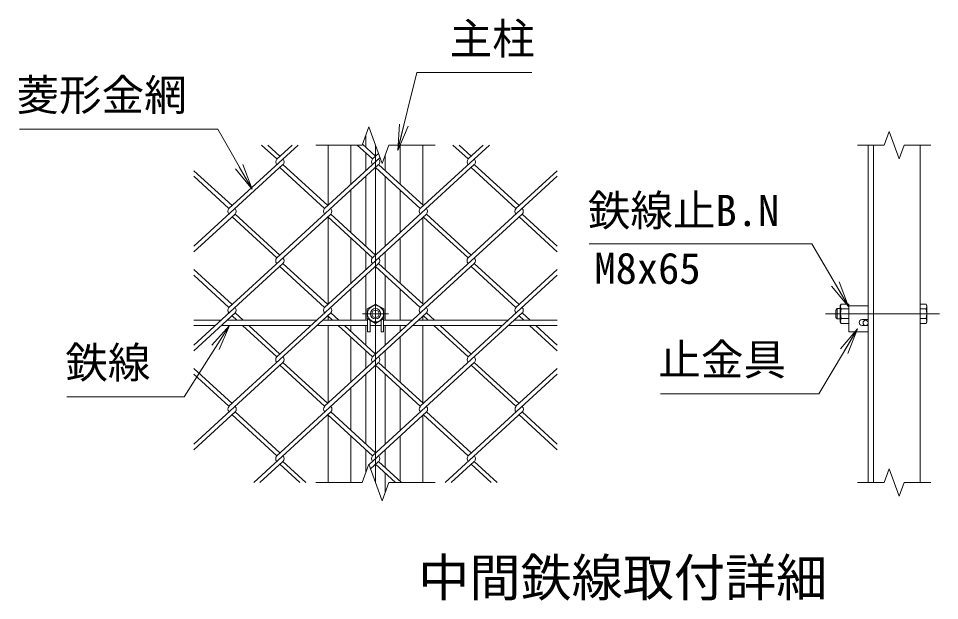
# Model space of a CAD drawing. Units: millimetres, scale not verified. Extents: x -4200 to 4200, y -2970 to 2970.
# Drawn here: x 739 to 2158, y -928 to -31 of the extents above; entities that cross this region are included whole.
import ezdxf
from ezdxf.enums import TextEntityAlignment as Align

# ---------------------------------------------------------------- set-up
doc = ezdxf.new("R2010")
doc.units = ezdxf.units.MM
doc.header["$LTSCALE"] = 20
doc.linetypes.add('USER1', pattern=[50.8, 31.75, -6.35, 6.35, -6.35])
for name, color, linetype, lineweight in [('0-0_D-STR1', 1, 'Continuous', 18), ('0-1_D-BMK', 2, 'USER1', 13), ('0-2_D-STR-DIM', 7, 'Continuous', 9), ('0-3_D-STR3', 3, 'Continuous', 13), ('0-7_D-STR-TXT', 7, 'Continuous', 9), ('0-8_0', 7, 'Continuous', 9), ('0-A_D-STR2', 7, 'Continuous', 9)]:
    doc.layers.add(name, color=color, linetype=linetype, lineweight=lineweight)
doc.layers.add('0-9_D-TTL-TXT', color=7, linetype='Continuous')
doc.styles.add('ＭＳ ゴシック', font='')
doc.styles.get('ＭＳ ゴシック').set_extended_font_data('MS Gothic')

# ---------------------------------------------------------------- blocks, each defined once
blk = doc.blocks.new('_Open')
at = {"layer": '0-8_0'}
blk.add_line((-20, 3.33), (0, 0), dxfattribs=at)
blk.add_lwpolyline([(-20, -3.33), (0, 0), (-20, 0)], dxfattribs=at)

msp = doc.modelspace()

# ---------------------------------------------------------------- linework, layer by layer
at = {"layer": '0-0_D-STR1'}
for p, q in [((1273.93, -211.21), (1273.93, -229.72)), ((1215.93, -319.03), (1215.93, -226.38)), ((1250.93, -286.96), (1250.93, -226.38)), ((1326.93, -286.96), (1326.93, -226.38)), ((1361.93, -319.03), (1361.93, -226.38)), ((2048.25, -746.38), (2048.25, -226.38)), ((2056.25, -746.38), (2056.25, -226.38)), ((2128.25, -746.38), (2128.25, -226.38)), ((1273.93, -238.4), (1273.93, -265.89)), ((1303.93, -241.55), (1303.93, -265.89)), ((1273.93, -274.57), (1273.93, -382.2)), ((1303.93, -274.57), (1303.93, -382.2)), ((1250.93, -361.12), (1250.93, -295.64)), ((1326.93, -361.12), (1326.93, -295.64)), ((1215.93, -471.51), (1215.93, -337.73)), ((1361.93, -471.51), (1361.93, -337.73)), ((1250.93, -439.44), (1250.93, -369.8)), ((1326.93, -439.44), (1326.93, -369.8)), ((1273.93, -390.88), (1273.93, -418.37)), ((1303.93, -390.88), (1303.93, -418.37)), ((1273.93, -427.05), (1273.93, -496.38)), ((1303.93, -427.05), (1303.93, -496.38)), ((1250.93, -496.38), (1250.93, -448.12)), ((1326.93, -496.38), (1326.93, -448.12)), ((1215.93, -496.38), (1215.93, -490.21)), ((1361.93, -496.38), (1361.93, -490.21)), ((1215.93, -623.99), (1215.93, -504.38)), ((1250.93, -513.6), (1250.93, -504.38)), ((1273.93, -504.38), (1273.93, -534.67)), ((1303.93, -504.38), (1303.93, -534.67)), ((1326.93, -513.6), (1326.93, -504.38)), ((1361.93, -623.99), (1361.93, -504.38)), ((1250.93, -591.92), (1250.93, -522.28)), ((1326.93, -591.92), (1326.93, -522.28)), ((1273.93, -543.35), (1273.93, -570.84)), ((1303.93, -543.35), (1303.93, -570.84)), ((1273.93, -579.53), (1273.93, -687.15)), ((1303.93, -579.53), (1303.93, -687.15)), ((1250.93, -666.08), (1250.93, -600.6)), ((1326.93, -666.08), (1326.93, -600.6)), ((1215.93, -746.38), (1215.93, -642.69)), ((1361.93, -746.38), (1361.93, -642.69)), ((1250.93, -746.38), (1250.93, -674.76)), ((1326.93, -744.4), (1326.93, -674.76)), ((1273.93, -695.83), (1273.93, -731.21)), ((1303.93, -695.83), (1303.93, -723.32)), ((1303.93, -732), (1303.93, -761.55))]:
    msp.add_line(p, q, dxfattribs=at)
at = {"layer": '0-1_D-BMK'}
for p, q in [((1288.93, -226.38), (1288.93, -746.38)), ((1308.93, -486.38), (1268.93, -486.38)), ((1982.25, -486.38), (2158.25, -486.38))]:
    msp.add_line(p, q, dxfattribs=at)
at = {"layer": '0-2_D-STR-DIM'}
for p, q in [((1268.41, -226.38), (1196.93, -226.38)), ((1380.93, -226.38), (1309.46, -226.38)), ((2031.75, -226.38), (2072.85, -226.38)), ((2103.64, -226.38), (2144.75, -226.38)), ((1268.41, -746.38), (1196.93, -746.38)), ((1380.93, -746.38), (1309.46, -746.38)), ((2031.75, -746.38), (2072.85, -746.38)), ((2103.64, -746.38), (2144.75, -746.38))]:
    msp.add_line(p, q, dxfattribs=at)
for points in [[(1268.41, -226.38), (1278.67, -198.19), (1299.2, -254.57), (1309.46, -226.38)], [(2103.64, -226.38), (2095.94, -247.52), (2080.55, -205.23), (2072.85, -226.38)], [(1268.41, -746.38), (1278.67, -718.19), (1299.2, -774.57), (1309.46, -746.38)], [(2103.64, -746.38), (2095.94, -767.52), (2080.55, -725.23), (2072.85, -746.38)]]:
    msp.add_lwpolyline(points, dxfattribs=at)
at = {"layer": '0-3_D-STR3'}
for p, q in [((1288.93, -471.37), (1275.93, -478.87)), ((1275.93, -478.87), (1275.93, -493.88)), ((1301.93, -478.87), (1288.93, -471.37)), ((1301.93, -493.88), (1301.93, -478.87)), ((2000.65, -478.38), (1998.25, -480.78)), ((1998.25, -480.78), (1998.25, -491.98)), ((2000.65, -478.38), (2000.65, -494.38)), ((2005.25, -478.38), (2000.65, -478.38)), ((2006.7, -471.37), (2005.25, -473.88)), ((2005.25, -498.88), (2005.25, -473.88)), ((2018.25, -471.37), (2006.7, -471.37)), ((2018.25, -478.87), (2006.7, -478.87)), ((2018.25, -501.39), (2018.25, -471.37)), ((2018.25, -474.38), (2048.25, -474.38)), ((2018.25, -474.38), (2018.25, -514.38)), ((2128.25, -471.37), (2137.45, -471.37)), ((2128.25, -471.37), (2128.25, -501.39)), ((2128.25, -478.87), (2137.45, -478.87)), ((2138.85, -473.78), (2137.45, -471.37)), ((2138.85, -473.78), (2138.85, -498.98)), ((1050.82, -496.38), (1008.93, -496.38)), ((1198.27, -496.38), (1060.29, -496.38)), ((1276.43, -496.38), (1207.75, -496.38)), ((1275.93, -493.88), (1288.93, -501.39)), ((1276.43, -494.17), (1276.43, -514.38)), ((1280.43, -496.48), (1280.43, -514.38)), ((1288.93, -501.39), (1301.93, -493.88)), ((1297.43, -496.48), (1297.43, -514.38)), ((1301.43, -494.17), (1301.43, -514.38)), ((1345.73, -496.38), (1301.43, -496.38)), ((1493.18, -496.38), (1355.2, -496.38)), ((1568.93, -496.38), (1502.66, -496.38)), ((2000.65, -494.38), (1998.25, -491.98)), ((2005.25, -494.38), (2000.65, -494.38)), ((2018.25, -493.88), (2006.7, -493.88)), ((2038.75, -495.38), (2048.25, -495.38)), ((2128.25, -493.88), (2137.45, -493.88)), ((1042.09, -504.38), (1008.93, -504.38)), ((1189.54, -504.38), (1051.56, -504.38)), ((1276.43, -504.38), (1199.02, -504.38)), ((1297.43, -504.38), (1280.43, -504.38)), ((1337, -504.38), (1301.43, -504.38)), ((1484.45, -504.38), (1346.47, -504.38)), ((1568.93, -504.38), (1493.93, -504.38)), ((2006.7, -501.39), (2005.25, -498.88)), ((2018.25, -501.39), (2006.7, -501.39)), ((2038.75, -504.38), (2048.25, -504.38)), ((2048.25, -504.38), (2048.25, -514.38)), ((2128.25, -501.39), (2137.45, -501.39)), ((2138.85, -498.98), (2137.45, -501.39)), ((1276.43, -514.38), (1280.43, -514.38)), ((1297.43, -514.38), (1301.43, -514.38)), ((2018.25, -514.38), (2048.25, -514.38))]:
    msp.add_line(p, q, dxfattribs=at)
for centre, radius in [((1288.93, -486.38), 12.5), ((1288.93, -486.38), 8), ((1288.93, -486.38), 5.6), ((2044.25, -500.38), 4)]:
    msp.add_circle(centre, radius, dxfattribs=at)
for centre, radius, start, end in [((2030.37, -486.38), 24.84, 162.4121, 197.5879), ((2012.18, -475.12), 6.64, 145.61586, 214.38414), ((2131.97, -475.12), 6.64, 325.61585, 34.38415), ((2113.78, -486.38), 24.84, 342.4121, 17.5879), ((2012.18, -497.64), 6.64, 145.61584, 214.38415), ((2038.75, -499.88), 4.5, 90, 270), ((2131.97, -497.64), 6.64, 325.61585, 34.38415)]:
    msp.add_arc(centre, radius, start, end, dxfattribs=at)
at = {"layer": '0-7_D-STR-TXT'}
for points in [[(1529.65, -114.5), (1352.33, -114.5), (1323.53, -232.54)], [(740.39, -201.77), (1045.88, -201.77), (1097.57, -292.71)], [(1618.4, -378.45), (1961.2, -378.45), (2016.82, -473.35)], [(813.12, -614.35), (993.99, -614.35), (1062.89, -506.06)], [(1728.1, -609.69), (1971.92, -609.69), (2030.8, -511.49)]]:
    msp.add_lwpolyline(points, dxfattribs=at)
at = {"layer": '0-A_D-STR2'}
for p, q in [((1169.6, -226.38), (1063.01, -324.04)), ((1136.74, -247.8), (1113.36, -226.38)), ((1141.48, -243.46), (1122.84, -226.38)), ((1160.36, -226.38), (1136.86, -247.91)), ((1284.2, -247.8), (1260.82, -226.38)), ((1288.93, -243.46), (1268.88, -225.09)), ((1464.51, -226.38), (1357.93, -324.04)), ((1431.65, -247.8), (1408.27, -226.38)), ((1436.39, -243.46), (1417.75, -226.38)), ((1455.03, -226.38), (1431.65, -247.8)), ((1293.6, -239.19), (1284.2, -247.8)), ((1295.97, -245.7), (1210.47, -324.04)), ((1146.22, -256.48), (1008.93, -382.28)), ((1067.75, -319.7), (1008.93, -265.8)), ((1293.67, -256.48), (1136.74, -400.28)), ((1210.47, -324.04), (1141.48, -260.82)), ((1215.21, -319.7), (1146.22, -256.48)), ((1441.13, -256.48), (1284.2, -400.28)), ((1357.93, -324.04), (1288.93, -260.82)), ((1362.66, -319.7), (1293.67, -256.48)), ((1505.38, -324.04), (1436.39, -260.82)), ((1510.12, -319.7), (1441.13, -256.48)), ((1568.93, -265.8), (1505.38, -324.04)), ((1063.01, -324.04), (1008.93, -274.49)), ((1568.93, -274.49), (1431.65, -400.28)), ((1072.49, -332.72), (1008.93, -390.96)), ((1219.94, -332.72), (1063.01, -476.52)), ((1136.74, -400.28), (1067.75, -337.06)), ((1141.48, -395.94), (1072.49, -332.72)), ((1367.4, -332.72), (1210.47, -476.52)), ((1284.2, -400.28), (1215.21, -337.06)), ((1288.93, -395.94), (1219.94, -332.72)), ((1514.85, -332.72), (1357.93, -476.52)), ((1431.65, -400.28), (1363.08, -337.44)), ((1436.39, -395.94), (1367.4, -332.72)), ((1568.93, -390.96), (1510.12, -337.06)), ((1568.93, -382.28), (1514.85, -332.72)), ((1146.22, -408.96), (1008.93, -534.76)), ((1293.67, -408.96), (1136.74, -552.76)), ((1215.21, -472.18), (1146.22, -408.96)), ((1441.13, -408.96), (1284.2, -552.76)), ((1362.66, -472.18), (1293.67, -408.96)), ((1510.12, -472.18), (1441.13, -408.96)), ((1067.75, -472.18), (1008.93, -418.28)), ((1210.47, -476.52), (1141.48, -413.3)), ((1357.93, -476.52), (1288.93, -413.3)), ((1505.38, -476.52), (1436.39, -413.3)), ((1568.93, -418.28), (1505.38, -476.52)), ((1063.01, -476.52), (1008.93, -426.96)), ((1568.93, -426.96), (1431.65, -552.76)), ((1072.49, -485.2), (1008.93, -543.44)), ((1219.94, -485.2), (1063.01, -629)), ((1075.21, -496.38), (1067.75, -489.54)), ((1084.68, -496.38), (1072.49, -485.2)), ((1367.4, -485.2), (1210.47, -629)), ((1222.67, -496.38), (1215.21, -489.54)), ((1232.14, -496.38), (1219.94, -485.2)), ((1514.85, -485.2), (1357.93, -629)), ((1370.12, -496.38), (1362.66, -489.54)), ((1379.6, -496.38), (1367.4, -485.2)), ((1517.58, -496.38), (1510.12, -489.54)), ((1527.05, -496.38), (1514.85, -485.2)), ((1136.74, -552.76), (1083.94, -504.38)), ((1141.48, -548.42), (1093.42, -504.38)), ((1284.2, -552.76), (1231.4, -504.38)), ((1288.93, -548.42), (1240.87, -504.38)), ((1431.65, -552.76), (1378.85, -504.38)), ((1436.39, -548.42), (1388.33, -504.38)), ((1568.93, -543.44), (1526.31, -504.38)), ((1568.93, -534.76), (1535.78, -504.38)), ((1146.22, -561.44), (1008.93, -687.24)), ((1293.67, -561.44), (1136.74, -705.24)), ((1210.47, -629), (1141.48, -565.78)), ((1215.21, -624.66), (1146.22, -561.44)), ((1441.13, -561.44), (1284.2, -705.24)), ((1357.93, -629), (1288.93, -565.78)), ((1362.66, -624.66), (1293.67, -561.44)), ((1505.38, -629), (1436.39, -565.78)), ((1510.12, -624.66), (1441.13, -561.44)), ((1067.75, -624.66), (1008.93, -570.76)), ((1063.01, -629), (1008.93, -579.44)), ((1568.93, -579.44), (1431.65, -705.24)), ((1568.93, -570.76), (1505.38, -629)), ((1072.49, -637.68), (1008.93, -695.92)), ((1141.48, -700.9), (1072.49, -637.68)), ((1219.94, -637.68), (1101.32, -746.38)), ((1288.93, -700.9), (1219.94, -637.68)), ((1367.4, -637.68), (1278.89, -718.78)), ((1436.39, -700.9), (1367.4, -637.68)), ((1514.85, -637.68), (1396.23, -746.38)), ((1568.93, -687.24), (1514.85, -637.68)), ((1136.74, -705.24), (1067.75, -642.02)), ((1284.2, -705.24), (1215.21, -642.02)), ((1431.65, -705.24), (1362.66, -642.02)), ((1568.93, -695.92), (1510.12, -642.02)), ((1146.22, -713.92), (1110.79, -746.38)), ((1172.16, -746.38), (1141.48, -718.26)), ((1181.64, -746.38), (1146.22, -713.92)), ((1293.67, -713.92), (1281.26, -725.29)), ((1319.62, -746.38), (1288.93, -718.26)), ((1329.09, -746.38), (1293.67, -713.92)), ((1441.13, -713.92), (1405.71, -746.38)), ((1467.07, -746.38), (1436.39, -718.26)), ((1476.55, -746.38), (1441.13, -713.92))]:
    msp.add_line(p, q, dxfattribs=at)
for centre, start, end in [((1141.59, -252.26), 137.5, 222.5), ((1141.59, -252.26), 317.5, 42.5), ((1289.04, -252.26), 137.5, 222.5), ((1289.04, -252.26), 317.5, 42.5), ((1436.5, -252.26), 137.5, 222.5), ((1436.5, -252.26), 317.5, 42.5), ((1067.75, -328.38), 137.5, 222.5), ((1067.75, -328.38), 317.5, 42.5), ((1215.21, -328.38), 137.5, 222.5), ((1215.21, -328.38), 317.5, 42.5), ((1362.66, -328.38), 137.5, 222.5), ((1362.66, -328.38), 317.5, 42.5), ((1510.22, -328.5), 137.5, 222.5), ((1510.22, -328.5), 317.5, 42.5), ((1141.47, -404.63), 137.5, 222.5), ((1141.47, -404.63), 317.5, 42.5), ((1288.92, -404.63), 137.5, 222.5), ((1288.92, -404.63), 317.5, 42.5), ((1436.38, -404.63), 137.5, 222.5), ((1436.38, -404.63), 317.5, 42.5), ((1067.75, -480.86), 137.5, 222.5), ((1067.75, -480.86), 317.5, 42.5), ((1215.21, -480.86), 137.5, 222.5), ((1215.21, -480.86), 317.5, 42.5), ((1362.66, -480.86), 137.5, 222.5), ((1362.66, -480.86), 317.5, 42.5), ((1510.22, -480.98), 137.5, 222.5), ((1510.22, -480.98), 317.5, 42.5), ((1141.47, -557.11), 137.5, 222.5), ((1141.47, -557.11), 317.5, 42.5), ((1289.05, -557.21), 137.5, 222.5), ((1289.05, -557.21), 317.5, 42.5), ((1436.51, -557.21), 137.5, 222.5), ((1436.51, -557.21), 317.5, 42.5), ((1067.87, -633.45), 137.5, 222.5), ((1067.87, -633.45), 317.5, 42.5), ((1215.33, -633.45), 137.5, 222.5), ((1215.33, -633.45), 317.5, 42.5), ((1362.78, -633.45), 137.5, 222.5), ((1362.78, -633.45), 317.5, 42.5), ((1510.34, -633.57), 137.5, 222.5), ((1510.34, -633.57), 317.5, 42.5), ((1141.47, -709.59), 137.5, 222.5), ((1141.47, -709.59), 317.5, 42.5), ((1289.05, -709.69), 137.5, 222.5), ((1289.05, -709.69), 317.5, 42.5), ((1436.51, -709.69), 137.5, 222.5), ((1436.51, -709.69), 317.5, 42.5)]:
    msp.add_arc(centre, 6.42, start, end, dxfattribs=at)

# ---------------------------------------------------------------- block references
at = {"layer": '0-7_D-STR-TXT', "xscale": 2, "yscale": 2}
for p, rotation in [((1323.05, -234.48), 256.28935), ((1098.56, -294.45), 299.61327), ((2017.83, -475.07), 300.37182), ((1063.96, -504.38), 57.53248), ((2031.82, -509.78), 59.05204)]:
    msp.add_blockref('_Open', p, dxfattribs=dict(at, rotation=rotation))

# ---------------------------------------------------------------- texts
at = {"layer": '0-7_D-STR-TXT', "style": 'ＭＳ ゴシック'}
for s, p in [('主柱', (1403.25, -100.77)), ('菱形金網', (735.57, -187.53)), ('鉄線止B.N', (1616.11, -365.61)), ('M8x65', (1626.3, -454.65)), ('鉄線', (810.83, -599.99)), ('止金具', (1724.8, -595.45))]:
    msp.add_text(s, height=48.09, dxfattribs=at).set_placement(p, align=Align.BOTTOM_LEFT)
at = {"layer": '0-9_D-TTL-TXT', "style": 'ＭＳ ゴシック'}
msp.add_text('中間鉄線取付詳細', height=57.77, dxfattribs=at).set_placement((1354.71, -939.29), align=Align.BOTTOM_LEFT)

doc.saveas('drawing.dxf')
